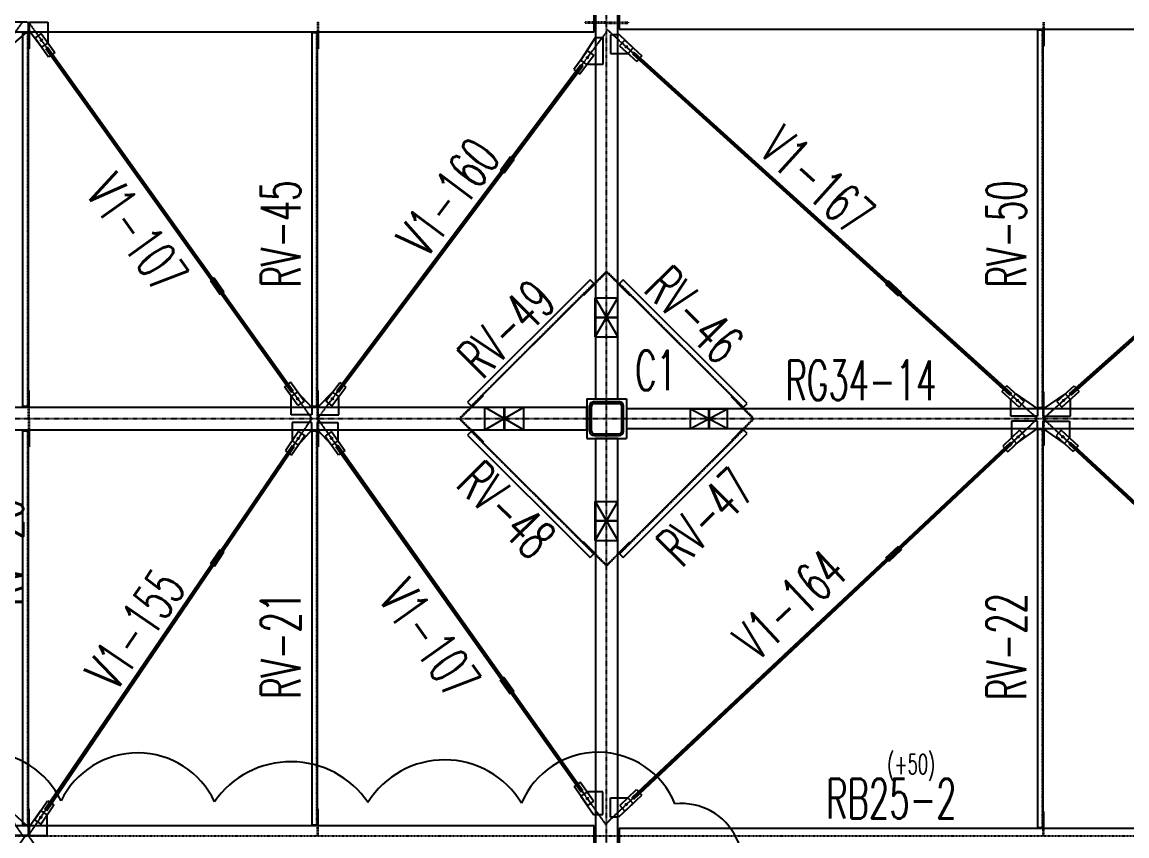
# Model space of a CAD drawing. Header units: millimetres. Extents: x -87051 to 180003, y -2961 to 97158.
# Drawn here: x 135909 to 145652, y 25919 to 33099 of the extents above; entities that cross this region are included whole.
import ezdxf

# ---------------------------------------------------------------- set-up
doc = ezdxf.new("R2010")
doc.units = ezdxf.units.MM
doc.header["$LTSCALE"] = 0.2
doc.linetypes.add('CENTER', pattern=[2, 1.25, -0.25, 0.25, -0.25])
doc.linetypes.add('HIDDEN', pattern=[0.375, 0.25, -0.125])
doc.styles.get("Standard").update_dxf_attribs({"font": 'simplex.shx', "width": 0.8, "height": 700, "bigfont": 'extfont2.shx'})

msp = doc.modelspace()

# ---------------------------------------------------------------- linework, layer by layer
at = {"color": 8, "linetype": 'CENTER'}
for p, q in [((141063.9, 16500.6), (141063.9, 47350.6)), ((133413.9, 29600.6), (135913.9, 33100.6)), ((135963.9, 33100.6), (138463.9, 29600.6)), ((141063.9, 33038.1), (144863.9, 29600.6)), ((144913.9, 29600.6), (148763.9, 33038.1)), ((138513.9, 29600.6), (141063.9, 33013.6)), ((110913.9, 29600.6), (161113.9, 29600.6)), ((133413.9, 29600.6), (135913.9, 25920.6)), ((135963.9, 25920.6), (138463.9, 29600.6)), ((138513.9, 29600.6), (141063.9, 26007.6)), ((141063.9, 26033.1), (144863.9, 29600.6)), ((144913.9, 29600.6), (148763.9, 26033.1)), ((133413.9, 22240.6), (135938.9, 25920.6)), ((135963.9, 25920.6), (138488.9, 22240.6))]:
    msp.add_line(p, q, dxfattribs=at)
at = {"color": 8, "linetype": 'Continuous'}
for p, q in [((140964.4, 39195.6), (140964.4, 30496.3)), ((141163.4, 30496.3), (141163.4, 39195.6)), ((140954.4, 33013.6), (140954.4, 33187.6)), ((141173.4, 33163.1), (141173.4, 33038.1)), ((135953.9, 33097.6), (135741.9, 33097.6)), ((135953.9, 33097.6), (135963.9, 33087.6)), ((135963.9, 33023.6), (135963.9, 33087.6)), ((135979.9, 33097.6), (135969.9, 33087.6)), ((135969.9, 33023.6), (135969.9, 33087.6)), ((135979.9, 33097.6), (136135.9, 33097.6)), ((136135.9, 33097.6), (136135.9, 32917.5)), ((140964.4, 33097.6), (140954.4, 33097.6)), ((140964.4, 33088.6), (140954.4, 33088.6)), ((141163.4, 33097.6), (141173.4, 33097.6)), ((141163.4, 33088.6), (141173.4, 33088.6)), ((141173.4, 33038.1), (148654.4, 33038.1)), ((144913.9, 33038.1), (144913.9, 33028.1)), ((144919.9, 33038.1), (144919.9, 33028.1)), ((130973.4, 33013.6), (140954.4, 33013.6)), ((135796.4, 32878.5), (135963.9, 33023.6)), ((135963.9, 33003.6), (135913.9, 33003.6)), ((135913.9, 33003.6), (135913.9, 29710.1)), ((135963.9, 33013.6), (135963.9, 33003.6)), ((135963.9, 29710.1), (135963.9, 33003.6)), ((135963.9, 33003.6), (135963.9, 32863.6)), ((136081.4, 32878.5), (135969.9, 33023.6)), ((135969.9, 33013.6), (135969.9, 33003.6)), ((135969.9, 33003.6), (135969.9, 32863.6)), ((136077.8, 32998.8), (136023.2, 32959.9)), ((136023.2, 32959.9), (136142.4, 32793.1)), ((136089.6, 32948.7), (136069.6, 32928.7)), ((136069.6, 32938.7), (136089.6, 32938.7)), ((136077.8, 32998.8), (136196.9, 32832)), ((136079.6, 32948.7), (136079.6, 32928.7)), ((138513.9, 33003.6), (138463.9, 33003.6)), ((138463.9, 33003.6), (138463.9, 29710.1)), ((138513.9, 33013.6), (138513.9, 33003.6)), ((138513.9, 29710.1), (138513.9, 33003.6)), ((138513.9, 33003.6), (138513.9, 32863.6)), ((138519.9, 33013.6), (138519.9, 33003.6)), ((138519.9, 33003.6), (138519.9, 32863.6)), ((140835.9, 32764.5), (140964.4, 32963.6)), ((140964.4, 32963.6), (141029.4, 32963.6)), ((141029.4, 32963.6), (141029.4, 32724.4)), ((141098.4, 32988.1), (141098.4, 32822.1)), ((141178.4, 32988.1), (141098.4, 32988.1)), ((141297.7, 32871.8), (141178.4, 32988.1)), ((141223.6, 32938.9), (141178.6, 32889.2)), ((141223.6, 32938.9), (141375.6, 32801.3)), ((144913.9, 33028.1), (144863.9, 33028.1)), ((144863.9, 33028.1), (144863.9, 29697.6)), ((144913.9, 29697.6), (144913.9, 33028.1)), ((144913.9, 33028.1), (144913.9, 32888.1)), ((144919.9, 33028.1), (144919.9, 32888.1)), ((135963.9, 32863.6), (135969.9, 32863.6)), ((136135.9, 32917.5), (136081.4, 32878.5)), ((136134.2, 32879.4), (136117.9, 32867.8)), ((136117.9, 32867.8), (138284.3, 29834.9)), ((136134.2, 32879.4), (138300.6, 29846.5)), ((138513.9, 32863.6), (138519.9, 32863.6)), ((140895.8, 32844.6), (140773.1, 32680.4)), ((140895.8, 32844.6), (140949.5, 32804.5)), ((141178.6, 32889.2), (141330.6, 32751.6)), ((141248.2, 32890.5), (141228.2, 32870.5)), ((141228.2, 32880.5), (141248.2, 32880.5)), ((141238.2, 32890.5), (141238.2, 32870.5)), ((141252.8, 32822.1), (141297.7, 32871.8)), ((141304.2, 32834.2), (141290.8, 32819.4)), ((141304.2, 32834.2), (144634, 29822)), ((144913.9, 32888.1), (144919.9, 32888.1)), ((145146.7, 29821.9), (148523.7, 32837.1)), ((136196.9, 32832), (136142.4, 32793.1)), ((140949.5, 32804.5), (140826.8, 32640.3)), ((140889.6, 32724.4), (140835.9, 32764.5)), ((140902.7, 32794.5), (140882.7, 32774.5)), ((140882.7, 32784.5), (140902.7, 32784.5)), ((140892.7, 32794.5), (140892.7, 32774.5)), ((141098.4, 32822.1), (141252.8, 32822.1)), ((141290.8, 32819.4), (144620.6, 29807.2)), ((141375.6, 32801.3), (141330.6, 32751.6)), ((145160, 29806.9), (148537.1, 32822.2)), ((138684.2, 29845.3), (140836.8, 32726.4)), ((138700.3, 29833.4), (140852.8, 32714.4)), ((140773.1, 32680.4), (140826.8, 32640.3)), ((140836.8, 32726.4), (140852.8, 32714.4)), ((141029.4, 32724.4), (140889.6, 32724.4)), ((140127.2, 31793.4), (140217, 31913.6)), ((140159.3, 31769.4), (140249.1, 31889.6)), ((140217, 31913.6), (140249.1, 31889.6)), ((140127.2, 31793.4), (140159.3, 31769.4)), ((137602.1, 30841.6), (137569.5, 30818.3)), ((137569.5, 30818.3), (137656.7, 30696.3)), ((137602.1, 30841.6), (137689.3, 30719.5)), ((140919, 30826.5), (139838, 29745.5)), ((139873.4, 29710.1), (140954.4, 30791.1)), ((140954.4, 30791.1), (140855.4, 30692.1)), ((140954.4, 30791.1), (140919, 30826.5)), ((140964.4, 30801.1), (140954.4, 30791.1)), ((140964.4, 30792.6), (140958.6, 30786.9)), ((141163.4, 30801.1), (141173.4, 30791.1)), ((141163.4, 30792.6), (141169.1, 30786.9)), ((141208.7, 30826.5), (141173.4, 30791.1)), ((141173.4, 30791.1), (142266.9, 29697.6)), ((141173.4, 30791.1), (141272.4, 30692.1)), ((142302.2, 29733), (141208.7, 30826.5)), ((143550.6, 30815.6), (143523.7, 30786)), ((143550.6, 30815.6), (143661.8, 30715)), ((137689.3, 30719.5), (137656.7, 30696.3)), ((140855.4, 30692.1), (140859.6, 30687.9)), ((140958.6, 30786.9), (140859.6, 30687.9)), ((141169.1, 30786.9), (141268.1, 30687.9)), ((141272.4, 30692.1), (141268.1, 30687.9)), ((143523.7, 30786), (143635, 30685.3)), ((143661.8, 30715), (143635, 30685.3)), ((140963.9, 30666.3), (141163.9, 30666.3)), ((140963.9, 30321.3), (140963.9, 30666.3)), ((140963.9, 30321.3), (141163.9, 30666.3)), ((140963.9, 30666.3), (141163.9, 30321.3)), ((141163.9, 30321.3), (141163.9, 30666.3)), ((140964.4, 30496.3), (141163.4, 30496.3)), ((141163.4, 30491.3), (140964.4, 30491.3)), ((140964.4, 30491.3), (140964.4, 29775.6)), ((141163.4, 29775.6), (141163.4, 30491.3)), ((140963.9, 30321.3), (141163.9, 30321.3)), ((138276.1, 29921.2), (138221.6, 29882.2)), ((138395.2, 29754.4), (138276.1, 29921.2)), ((138587.6, 29755.2), (138710.3, 29919.5)), ((138710.3, 29919.5), (138764, 29879.4)), ((135963.9, 29710.1), (135963.9, 29850.1)), ((135963.9, 29850.1), (135969.9, 29850.1)), ((135969.9, 29710.1), (135969.9, 29850.1)), ((138340.7, 29715.4), (138221.6, 29882.2)), ((138282.6, 29796.8), (138337.1, 29835.7)), ((138284.3, 29834.9), (138300.6, 29846.5)), ((138337.1, 29835.7), (138463.9, 29700.1)), ((138513.9, 29710.1), (138513.9, 29850.1)), ((138513.9, 29850.1), (138519.9, 29850.1)), ((138647.5, 29835.4), (138513.9, 29700.1)), ((138519.9, 29710.1), (138519.9, 29850.1)), ((138641.3, 29715.1), (138764, 29879.4)), ((138701.1, 29795.3), (138647.5, 29835.4)), ((138700.3, 29833.4), (138684.2, 29845.3)), ((144594.2, 29889.8), (144549.2, 29840.1)), ((144701.2, 29702.6), (144549.2, 29840.1)), ((144746.2, 29752.2), (144594.2, 29889.8)), ((144620.6, 29807.2), (144634, 29822)), ((144627.1, 29769.6), (144672, 29819.3)), ((144672, 29819.3), (144863.9, 29687.6)), ((144913.9, 29697.6), (144913.9, 29837.6)), ((144913.9, 29837.6), (144919.9, 29837.6)), ((145108.6, 29819.4), (144913.9, 29687.6)), ((144919.9, 29697.6), (144919.9, 29837.6)), ((145034, 29752.8), (145187, 29889.3)), ((145078.7, 29702.8), (145231.6, 29839.4)), ((145153.3, 29769.4), (145108.6, 29819.4)), ((145160, 29806.9), (145146.7, 29821.9)), ((145187, 29889.3), (145231.6, 29839.4)), ((138282.6, 29635.1), (138282.6, 29796.8)), ((138348.9, 29785.6), (138328.9, 29765.6)), ((138328.9, 29775.6), (138348.9, 29775.6)), ((138338.9, 29785.6), (138338.9, 29765.6)), ((138395.2, 29754.4), (138340.7, 29715.4)), ((138587.6, 29755.2), (138641.3, 29715.1)), ((138654.4, 29785.3), (138634.4, 29765.3)), ((138634.4, 29775.3), (138654.4, 29775.3)), ((138644.4, 29785.3), (138644.4, 29765.3)), ((138701.1, 29635.1), (138701.1, 29795.3)), ((139838, 29745.5), (139873.4, 29710.1)), ((139873.4, 29710.1), (139972.4, 29809.1)), ((139877.6, 29705.9), (139976.6, 29804.9)), ((139972.4, 29809.1), (139976.6, 29804.9)), ((140888.9, 29775.6), (141238.9, 29775.6)), ((140888.9, 29775.6), (140888.9, 29425.6)), ((140953.9, 29750.6), (141173.9, 29750.6)), ((140953.9, 29734.6), (141173.9, 29734.6)), ((140964.4, 29775.6), (141163.4, 29775.6)), ((141238.9, 29775.6), (141238.9, 29425.6)), ((142167.9, 29796.6), (142163.6, 29792.4)), ((142262.6, 29693.4), (142163.6, 29792.4)), ((142266.9, 29697.6), (142167.9, 29796.6)), ((142266.9, 29697.6), (142302.2, 29733)), ((144627.1, 29622.6), (144627.1, 29769.6)), ((144696.6, 29770.9), (144676.6, 29750.9)), ((144676.6, 29760.9), (144696.6, 29760.9)), ((144686.6, 29770.9), (144686.6, 29750.9)), ((144746.2, 29752.2), (144701.2, 29702.6)), ((145034, 29752.8), (145078.7, 29702.8)), ((145103.7, 29771.1), (145083.7, 29751.1)), ((145083.7, 29761.1), (145103.7, 29761.1)), ((145093.7, 29771.1), (145093.7, 29751.1)), ((145153.3, 29622.6), (145153.3, 29769.4)), ((140158.9, 29700.1), (131768.9, 29700.1)), ((135913.9, 29710.1), (135963.9, 29710.1)), ((135963.9, 29700.1), (135963.9, 29710.1)), ((135969.9, 29700.1), (135969.9, 29710.1)), ((138463.9, 29635.1), (138282.6, 29635.1)), ((138463.9, 29710.1), (138513.9, 29710.1)), ((138463.9, 29700.1), (138463.9, 29635.1)), ((138513.9, 29700.1), (138513.9, 29710.1)), ((138513.9, 29700.1), (138513.9, 29635.1)), ((138513.9, 29635.1), (138701.1, 29635.1)), ((138519.9, 29700.1), (138519.9, 29710.1)), ((139863.4, 29700.1), (139873.4, 29710.1)), ((139871.9, 29700.1), (139877.6, 29705.9)), ((139988.9, 29700.6), (140333.9, 29700.6)), ((139988.9, 29500.6), (139988.9, 29700.6)), ((139988.9, 29500.6), (140333.9, 29700.6)), ((139988.9, 29700.6), (140333.9, 29500.6)), ((140158.9, 29501.1), (140158.9, 29700.1)), ((140163.9, 29700.1), (140163.9, 29501.1)), ((140888.9, 29700.1), (140163.9, 29700.1)), ((140333.9, 29500.6), (140333.9, 29700.6)), ((140888.9, 29501.1), (140888.9, 29700.1)), ((140913.9, 29490.6), (140913.9, 29710.6)), ((140929.9, 29490.6), (140929.9, 29710.6)), ((141197.9, 29490.6), (141197.9, 29710.6)), ((141213.9, 29490.6), (141213.9, 29710.6)), ((141238.9, 29687.6), (141238.9, 29513.6)), ((141963.9, 29687.6), (141238.9, 29687.6)), ((141803.9, 29688.1), (142128.9, 29688.1)), ((141803.9, 29513.1), (141803.9, 29688.1)), ((141803.9, 29513.1), (142128.9, 29688.1)), ((141803.9, 29688.1), (142128.9, 29513.1)), ((141963.9, 29513.6), (141963.9, 29687.6)), ((141968.9, 29687.6), (141968.9, 29513.6)), ((147858.9, 29687.6), (141968.9, 29687.6)), ((142128.9, 29513.1), (142128.9, 29688.1)), ((142268.4, 29687.6), (142262.6, 29693.4)), ((142276.9, 29687.6), (142266.9, 29697.6)), ((144863.9, 29622.6), (144627.1, 29622.6)), ((144863.9, 29697.6), (144913.9, 29697.6)), ((144863.9, 29687.6), (144863.9, 29622.6)), ((144913.9, 29687.6), (144913.9, 29697.6)), ((144913.9, 29687.6), (144913.9, 29622.6)), ((144913.9, 29622.6), (145153.3, 29622.6)), ((144919.9, 29687.6), (144919.9, 29697.6)), ((138463.9, 29566.1), (138289.5, 29566.1)), ((138289.5, 29566.1), (138289.5, 29403.5)), ((138463.9, 29501.1), (138463.9, 29566.1)), ((138513.9, 29566.1), (138694, 29566.1)), ((138513.9, 29501.1), (138513.9, 29566.1)), ((138694, 29566.1), (138694, 29404.7)), ((144863.9, 29578.6), (144633.2, 29578.6)), ((144633.2, 29578.6), (144633.2, 29430)), ((144863.9, 29513.6), (144863.9, 29578.6)), ((144913.9, 29578.6), (145146.4, 29578.6)), ((144913.9, 29513.6), (144913.9, 29578.6)), ((145146.4, 29578.6), (145146.4, 29430.8)), ((131768.9, 29501.1), (140158.9, 29501.1)), ((135963.9, 29491.1), (135913.9, 29491.1)), ((135913.9, 29491.1), (135913.9, 26017.6)), ((135963.9, 29501.1), (135963.9, 29491.1)), ((135963.9, 26017.6), (135963.9, 29491.1)), ((135963.9, 29491.1), (135963.9, 29351.1)), ((135969.9, 29501.1), (135969.9, 29491.1)), ((135969.9, 29491.1), (135969.9, 29351.1)), ((138345.7, 29486.3), (138230.5, 29316.7)), ((138401.1, 29448.6), (138285.9, 29279)), ((138355.3, 29436.1), (138335.3, 29416.1)), ((138335.3, 29426.1), (138355.3, 29426.1)), ((138344.9, 29365.9), (138463.9, 29501.1)), ((138345.3, 29436.1), (138345.3, 29416.1)), ((138345.7, 29486.3), (138401.1, 29448.6)), ((138513.9, 29491.1), (138463.9, 29491.1)), ((138463.9, 29491.1), (138463.9, 26017.6)), ((138639.4, 29365.9), (138513.9, 29501.1)), ((138513.9, 29501.1), (138513.9, 29491.1)), ((138513.9, 26017.6), (138513.9, 29491.1)), ((138513.9, 29491.1), (138513.9, 29351.1)), ((138519.9, 29501.1), (138519.9, 29491.1)), ((138519.9, 29491.1), (138519.9, 29351.1)), ((138636.1, 29486.3), (138581.5, 29447.5)), ((138581.5, 29447.5), (138700.1, 29280.3)), ((138647.7, 29436.1), (138627.7, 29416.1)), ((138627.7, 29426.1), (138647.7, 29426.1)), ((138636.1, 29486.3), (138754.8, 29319.1)), ((138637.7, 29436.1), (138637.7, 29416.1)), ((139873.4, 29491.1), (139838, 29455.8)), ((139838, 29455.8), (140919, 28374.8)), ((139863.4, 29501.1), (139873.4, 29491.1)), ((139871.9, 29501.1), (139877.6, 29495.4)), ((140954.4, 28410.1), (139873.4, 29491.1)), ((139873.4, 29491.1), (139972.4, 29392.1)), ((139877.6, 29495.4), (139976.6, 29396.4)), ((139988.9, 29500.6), (140333.9, 29500.6)), ((140163.9, 29501.1), (140888.9, 29501.1)), ((140888.9, 29425.6), (141238.9, 29425.6)), ((140953.9, 29466.6), (141173.9, 29466.6)), ((140953.9, 29450.6), (141173.9, 29450.6)), ((141163.4, 29425.6), (140964.4, 29425.6)), ((140964.4, 29425.6), (140964.4, 28700.6)), ((141163.4, 28700.6), (141163.4, 29425.6)), ((142266.9, 29503.6), (141173.4, 28410.1)), ((141208.7, 28374.8), (142302.2, 29468.3)), ((141238.9, 29513.6), (141963.9, 29513.6)), ((141803.9, 29513.1), (142128.9, 29513.1)), ((141968.9, 29513.6), (147858.9, 29513.6)), ((142262.6, 29507.9), (142163.6, 29408.9)), ((142266.9, 29503.6), (142167.9, 29404.6)), ((142268.4, 29513.6), (142262.6, 29507.9)), ((142276.9, 29513.6), (142266.9, 29503.6)), ((142302.2, 29468.3), (142266.9, 29503.6)), ((144706.1, 29498.4), (144556.6, 29358.1)), ((144751.9, 29449.6), (144602.5, 29309.3)), ((144633.2, 29430), (144679, 29381.1)), ((144679, 29381.1), (144863.9, 29513.6)), ((144702.6, 29449.8), (144682.6, 29429.8)), ((144682.6, 29439.8), (144702.6, 29439.8)), ((144692.6, 29449.8), (144692.6, 29429.8)), ((144706.1, 29498.4), (144751.9, 29449.6)), ((144913.9, 29503.6), (144863.9, 29503.6)), ((144863.9, 29503.6), (144863.9, 25993.1)), ((145100.9, 29381.7), (144913.9, 29513.6)), ((144913.9, 29513.6), (144913.9, 29503.6)), ((144913.9, 25993.1), (144913.9, 29503.6)), ((144913.9, 29503.6), (144913.9, 29363.6)), ((144919.9, 29513.6), (144919.9, 29503.6)), ((144919.9, 29503.6), (144919.9, 29363.6)), ((145073.1, 29498.8), (145027.5, 29449.6)), ((145027.5, 29449.6), (145177.9, 29310.3)), ((145073.1, 29498.8), (145223.5, 29359.4)), ((145097, 29450.2), (145077, 29430.2)), ((145077, 29440.2), (145097, 29440.2)), ((145087, 29450.2), (145087, 29430.2)), ((145146.4, 29430.8), (145100.9, 29381.7)), ((135963.9, 29351.1), (135969.9, 29351.1)), ((136110.7, 26154.5), (138292.1, 29365.5)), ((136127.3, 26143.3), (138308.6, 29354.3)), ((138289.5, 29403.5), (138344.9, 29365.9)), ((138292.1, 29365.5), (138308.6, 29354.3)), ((138513.9, 29351.1), (138519.9, 29351.1)), ((138694, 29404.7), (138639.4, 29365.9)), ((138692.2, 29366.6), (138675.9, 29355.1)), ((138675.9, 29355.1), (140838.7, 26307.6)), ((138692.2, 29366.6), (140855, 26319.2)), ((139976.6, 29396.4), (139972.4, 29392.1)), ((141289.6, 26258.7), (144627.4, 29392.3)), ((141303.3, 26244.2), (144641.1, 29377.7)), ((142163.6, 29408.9), (142167.9, 29404.6)), ((144556.6, 29358.1), (144602.5, 29309.3)), ((144627.4, 29392.3), (144641.1, 29377.7)), ((144913.9, 29363.6), (144919.9, 29363.6)), ((145152.5, 29393.2), (145138.9, 29378.5)), ((145138.9, 29378.5), (148524.6, 26241.2)), ((145152.5, 29393.2), (148538.2, 26255.9)), ((145223.5, 29359.4), (145177.9, 29310.3)), ((138230.5, 29316.7), (138285.9, 29279)), ((138754.8, 29319.1), (138700.1, 29280.3)), ((140963.9, 28870.6), (141163.9, 28870.6)), ((140963.9, 28525.6), (140963.9, 28870.6)), ((140963.9, 28525.6), (141163.9, 28870.6)), ((140963.9, 28870.6), (141163.9, 28525.6)), ((141163.9, 28525.6), (141163.9, 28870.6)), ((140964.4, 28700.6), (141163.4, 28700.6)), ((141163.4, 28695.6), (140964.4, 28695.6)), ((140964.4, 28695.6), (140964.4, 19501.4)), ((141163.4, 19501.4), (141163.4, 28695.6)), ((140859.6, 28513.4), (140855.4, 28509.1)), ((140954.4, 28410.1), (140855.4, 28509.1)), ((140958.6, 28414.4), (140859.6, 28513.4)), ((140963.9, 28525.6), (141163.9, 28525.6)), ((141169.1, 28414.4), (141268.1, 28513.4)), ((141173.4, 28410.1), (141272.4, 28509.1)), ((141268.1, 28513.4), (141272.4, 28509.1)), ((143527.4, 28373.3), (143636.8, 28476)), ((143636.8, 28476), (143664.1, 28446.8)), ((137571.7, 28322.9), (137656, 28446.9)), ((137604.8, 28300.4), (137689.1, 28424.5)), ((137656, 28446.9), (137689.1, 28424.5)), ((140919, 28374.8), (140954.4, 28410.1)), ((140964.4, 28400.1), (140954.4, 28410.1)), ((140964.4, 28408.6), (140958.6, 28414.4)), ((141163.4, 28408.6), (141169.1, 28414.4)), ((141163.4, 28400.1), (141173.4, 28410.1)), ((141173.4, 28410.1), (141208.7, 28374.8)), ((143527.4, 28373.3), (143554.8, 28344.2)), ((143554.8, 28344.2), (143664.1, 28446.8)), ((137571.7, 28322.9), (137604.8, 28300.4)), ((140157.7, 27319.1), (140125, 27295.9)), ((140125, 27295.9), (140211.9, 27173.6)), ((140157.7, 27319.1), (140244.5, 27196.7)), ((140244.5, 27196.7), (140211.9, 27173.6)), ((140830.8, 26394), (140776.1, 26355.2)), ((140894.8, 26188), (140776.1, 26355.2)), ((140949.4, 26226.8), (140830.8, 26394)), ((140891.5, 26308.3), (140836.9, 26269.6)), ((140838.7, 26307.6), (140855, 26319.2)), ((141029.4, 26308.3), (140891.5, 26308.3)), ((141029.4, 26107.6), (141029.4, 26308.3)), ((141178.7, 26186.9), (141328.2, 26327.2)), ((141328.2, 26327.2), (141374.1, 26278.4)), ((136018.2, 26060.2), (136133.4, 26229.8)), ((136133.4, 26229.8), (136188.8, 26192.1)), ((140836.9, 26269.6), (140949.4, 26107.6)), ((140903.2, 26258.2), (140883.2, 26238.2)), ((140883.2, 26248.2), (140903.2, 26248.2)), ((140893.2, 26258.2), (140893.2, 26238.2)), ((140949.4, 26226.8), (140894.8, 26188)), ((141098.4, 26083.1), (141098.4, 26255.3)), ((141098.4, 26255.3), (141251.7, 26255.3)), ((141224.6, 26138.1), (141374.1, 26278.4)), ((141251.7, 26255.3), (141297.5, 26206.5)), ((141303.3, 26244.2), (141289.6, 26258.7)), ((135803.4, 26142.9), (135963.9, 25997.6)), ((135963.9, 26017.6), (135963.9, 26157.6)), ((135963.9, 26157.6), (135969.9, 26157.6)), ((135969.9, 26017.6), (135969.9, 26157.6)), ((136074.4, 26142.9), (135969.9, 25997.6)), ((136073.6, 26022.6), (136188.8, 26192.1)), ((136129.8, 26105.3), (136074.4, 26142.9)), ((136127.3, 26143.3), (136110.7, 26154.5)), ((138513.9, 26017.6), (138513.9, 26157.6)), ((138513.9, 26157.6), (138519.9, 26157.6)), ((138519.9, 26017.6), (138519.9, 26157.6)), ((141297.5, 26206.5), (141168.4, 26083.1)), ((141178.7, 26186.9), (141224.6, 26138.1)), ((141248.1, 26206.7), (141228.1, 26186.7)), ((141228.1, 26196.7), (141248.1, 26196.7)), ((141238.1, 26206.7), (141238.1, 26186.7)), ((144913.9, 25993.1), (144913.9, 26133.1)), ((144913.9, 26133.1), (144919.9, 26133.1)), ((144919.9, 25993.1), (144919.9, 26133.1)), ((135913.9, 26017.6), (135963.9, 26017.6)), ((135963.9, 26007.6), (135963.9, 26017.6)), ((135969.9, 26007.6), (135969.9, 26017.6)), ((136018.2, 26060.2), (136073.6, 26022.6)), ((136084, 26092.7), (136064, 26072.7)), ((136064, 26082.7), (136084, 26082.7)), ((136074, 26092.7), (136074, 26072.7)), ((136129.8, 25923.6), (136129.8, 26105.3)), ((138463.9, 26017.6), (138513.9, 26017.6)), ((138513.9, 26007.6), (138513.9, 26017.6)), ((138519.9, 26007.6), (138519.9, 26017.6)), ((140949.4, 26107.6), (141029.4, 26107.6)), ((141168.4, 26083.1), (141098.4, 26083.1)), ((140954.4, 26007.6), (130973.4, 26007.6)), ((135953.9, 25923.6), (135747.9, 25923.6)), ((135953.9, 25923.6), (135963.9, 25933.6)), ((135963.9, 25997.6), (135963.9, 25933.6)), ((135969.9, 25997.6), (135969.9, 25933.6)), ((135979.9, 25923.6), (135969.9, 25933.6)), ((135979.9, 25923.6), (136129.8, 25923.6)), ((140954.4, 25833.6), (140954.4, 26007.6)), ((141173.4, 25983.1), (141173.4, 25858.1)), ((148654.4, 25983.1), (141173.4, 25983.1)), ((144863.9, 25993.1), (144913.9, 25993.1)), ((144913.9, 25983.1), (144913.9, 25993.1)), ((144919.9, 25983.1), (144919.9, 25993.1))]:
    msp.add_line(p, q, dxfattribs=at)
at = {"color": 8, "linetype": 'HIDDEN'}
for p, q in [((135963.9, 33097.6), (135963.9, 33013.6)), ((135963.9, 33097.6), (135969.9, 33097.6)), ((135969.9, 33097.6), (135969.9, 33013.6)), ((138513.9, 33097.6), (138513.9, 33013.6)), ((138513.9, 33097.6), (138519.9, 33097.6)), ((138519.9, 33097.6), (138519.9, 33013.6)), ((140954.4, 33097.6), (140874.4, 33097.6)), ((140874.4, 33097.6), (140874.4, 33088.6)), ((140954.4, 33088.6), (140874.4, 33088.6)), ((141059.9, 33097.6), (140964.4, 33097.6)), ((141059.9, 33088.6), (140964.4, 33088.6)), ((141059.9, 33097.6), (141059.9, 33088.6)), ((141067.9, 33097.6), (141163.4, 33097.6)), ((141067.9, 33097.6), (141067.9, 33088.6)), ((141067.9, 33088.6), (141163.4, 33088.6)), ((141173.4, 33097.6), (141253.4, 33097.6)), ((141173.4, 33088.6), (141253.4, 33088.6)), ((141253.4, 33097.6), (141253.4, 33088.6)), ((144913.9, 33097.6), (144913.9, 33038.1)), ((144913.9, 33097.6), (144919.9, 33097.6)), ((144919.9, 33097.6), (144919.9, 33038.1)), ((135958.9, 29710.1), (135958.9, 33003.6)), ((138508.9, 29710.1), (138508.9, 33003.6)), ((144908.9, 29697.6), (144908.9, 33028.1)), ((141055.6, 30892.4), (140964.4, 30801.1)), ((141059.9, 30888.1), (140964.4, 30792.6)), ((141055.6, 30892.4), (141059.9, 30888.1)), ((141072.1, 30892.4), (141067.9, 30888.1)), ((141067.9, 30888.1), (141163.4, 30792.6)), ((141072.1, 30892.4), (141163.4, 30801.1)), ((139869.8, 29713.7), (140950.8, 30794.7)), ((141176.9, 30794.7), (142270.4, 29701.2)), ((135963.9, 29604.6), (135963.9, 29700.1)), ((135969.9, 29604.6), (135969.9, 29700.1)), ((138513.9, 29604.6), (138513.9, 29700.1)), ((138519.9, 29604.6), (138519.9, 29700.1)), ((139772.1, 29608.9), (139863.4, 29700.1)), ((139776.4, 29604.6), (139871.9, 29700.1)), ((142352.4, 29603.6), (142268.4, 29687.6)), ((142356.6, 29607.9), (142276.9, 29687.6)), ((144913.9, 29603.6), (144913.9, 29687.6)), ((144919.9, 29603.6), (144919.9, 29687.6)), ((135963.9, 29604.6), (135969.9, 29604.6)), ((135963.9, 29596.6), (135963.9, 29501.1)), ((135963.9, 29596.6), (135969.9, 29596.6)), ((135969.9, 29596.6), (135969.9, 29501.1)), ((138513.9, 29604.6), (138519.9, 29604.6)), ((138513.9, 29596.6), (138513.9, 29501.1)), ((138513.9, 29596.6), (138519.9, 29596.6)), ((138519.9, 29596.6), (138519.9, 29501.1)), ((139772.1, 29608.9), (139776.4, 29604.6)), ((139776.4, 29596.6), (139772.1, 29592.4)), ((139772.1, 29592.4), (139863.4, 29501.1)), ((139776.4, 29596.6), (139871.9, 29501.1)), ((142352.4, 29597.6), (142268.4, 29513.6)), ((142356.6, 29593.4), (142276.9, 29513.6)), ((142356.6, 29607.9), (142352.4, 29603.6)), ((142352.4, 29597.6), (142356.6, 29593.4)), ((144913.9, 29603.6), (144919.9, 29603.6)), ((144913.9, 29597.6), (144913.9, 29513.6)), ((144913.9, 29597.6), (144919.9, 29597.6)), ((144919.9, 29597.6), (144919.9, 29513.6)), ((135958.9, 26017.6), (135958.9, 29491.1)), ((138508.9, 26017.6), (138508.9, 29491.1)), ((139869.8, 29487.6), (140950.8, 28406.6)), ((141176.9, 28406.6), (142270.4, 29500.1)), ((144908.9, 25993.1), (144908.9, 29503.6)), ((141059.9, 28313.1), (140964.4, 28408.6)), ((141055.6, 28308.9), (140964.4, 28400.1)), ((141067.9, 28313.1), (141163.4, 28408.6)), ((141072.1, 28308.9), (141163.4, 28400.1)), ((141059.9, 28313.1), (141055.6, 28308.9)), ((141067.9, 28313.1), (141072.1, 28308.9)), ((130863.9, 25920.6), (141063.9, 25920.6)), ((135963.9, 25923.6), (135963.9, 26007.6)), ((135963.9, 25923.6), (135969.9, 25923.6)), ((135969.9, 25923.6), (135969.9, 26007.6)), ((138513.9, 25923.6), (138513.9, 26007.6)), ((138513.9, 25923.6), (138519.9, 25923.6)), ((138519.9, 25923.6), (138519.9, 26007.6)), ((141063.9, 25920.6), (148763.9, 25920.6)), ((144913.9, 25923.6), (144913.9, 25983.1)), ((144913.9, 25923.6), (144919.9, 25923.6)), ((144919.9, 25923.6), (144919.9, 25983.1))]:
    msp.add_line(p, q, dxfattribs=at)
at = {"color": 8, "linetype": 'Continuous'}
for centre in [(136079.6, 32938.7), (141238.2, 32880.5), (140892.7, 32784.5), (138338.9, 29775.6), (138644.4, 29775.3), (144686.6, 29760.9), (145093.7, 29761.1), (138345.3, 29426.1), (138637.7, 29426.1), (144692.6, 29439.8), (145087, 29440.2), (140893.2, 26248.2), (141238.1, 26196.7), (136074, 26082.7)]:
    msp.add_circle(centre, 6.7, dxfattribs=at)
for centre, radius, start, end in [((140953.9, 29710.6), 40, 90, 180), ((140953.9, 29710.6), 24, 90, 180), ((141173.9, 29710.6), 40, 0, 90), ((141173.9, 29710.6), 24, 0, 90), ((140953.9, 29490.6), 40, 180, 270), ((140953.9, 29490.6), 24, 180, 270), ((141173.9, 29490.6), 40, 270, 0), ((141173.9, 29490.6), 24, 270, 0), ((135573.8, 25908.2), 749.8, 25.22051, 154.22051), ((136927.4, 25901.6), 749.8, 25.22051, 154.22051), ((140988.3, 25924.2), 732.6, 22.22051, 157.22051), ((138280.3, 25752.6), 821.2, 34.22051, 145.22051), ((139634.1, 25796.4), 793.8, 31.22051, 148.22051), ((141724.4, 25667.3), 537, 315.18796, 96.18796)]:
    msp.add_arc(centre, radius, start, end, dxfattribs=at)

# ---------------------------------------------------------------- texts
at = {"color": 8, "width": 0.6}
for s, rotation, p in [('V1-167', 317.86734, (142392.4, 31947)), ('V1-160', 53.235, (139473, 31003.6)), ('V1-107', 305.53768, (136458, 31587.5)), ('RV-45', 90, (138363.9, 30757.8)), ('RV-50', 90, (144763.9, 30758.3)), ('RV-46', 314.99976, (141379.2, 30727.8)), ('RV-49', 44.99976, (139969.8, 29938.4)), ('RV-48', 315.00024, (139723.8, 29006.2)), ('RV-47', 45.00024, (141726.9, 28275.6)), ('RV-20', 90, (135918.3, 27949.3)), ('V1-164', 43.19249, (142392.2, 27449.9)), ('V1-155', 55.80986, (136738.4, 27183)), ('V1-107', 305.36383, (139039.4, 28011.3)), ('RV-21', 90, (138363.9, 27128.3)), ('RV-22', 90, (144763.9, 27116.8))]:
    msp.add_text(s, height=350, rotation=rotation, dxfattribs=at).set_placement(p)
for s, height, p in [('C1', 350, (141313.9, 29850.6)), ('RG34-14', 350, (142640.8, 29764.3)), ('(+50)', 175, (143538.2, 26464.6)), ('RB25-2', 350, (142998.3, 26073.1))]:
    msp.add_text(s, height=height, dxfattribs=at).set_placement(p)

doc.saveas('drawing.dxf')
